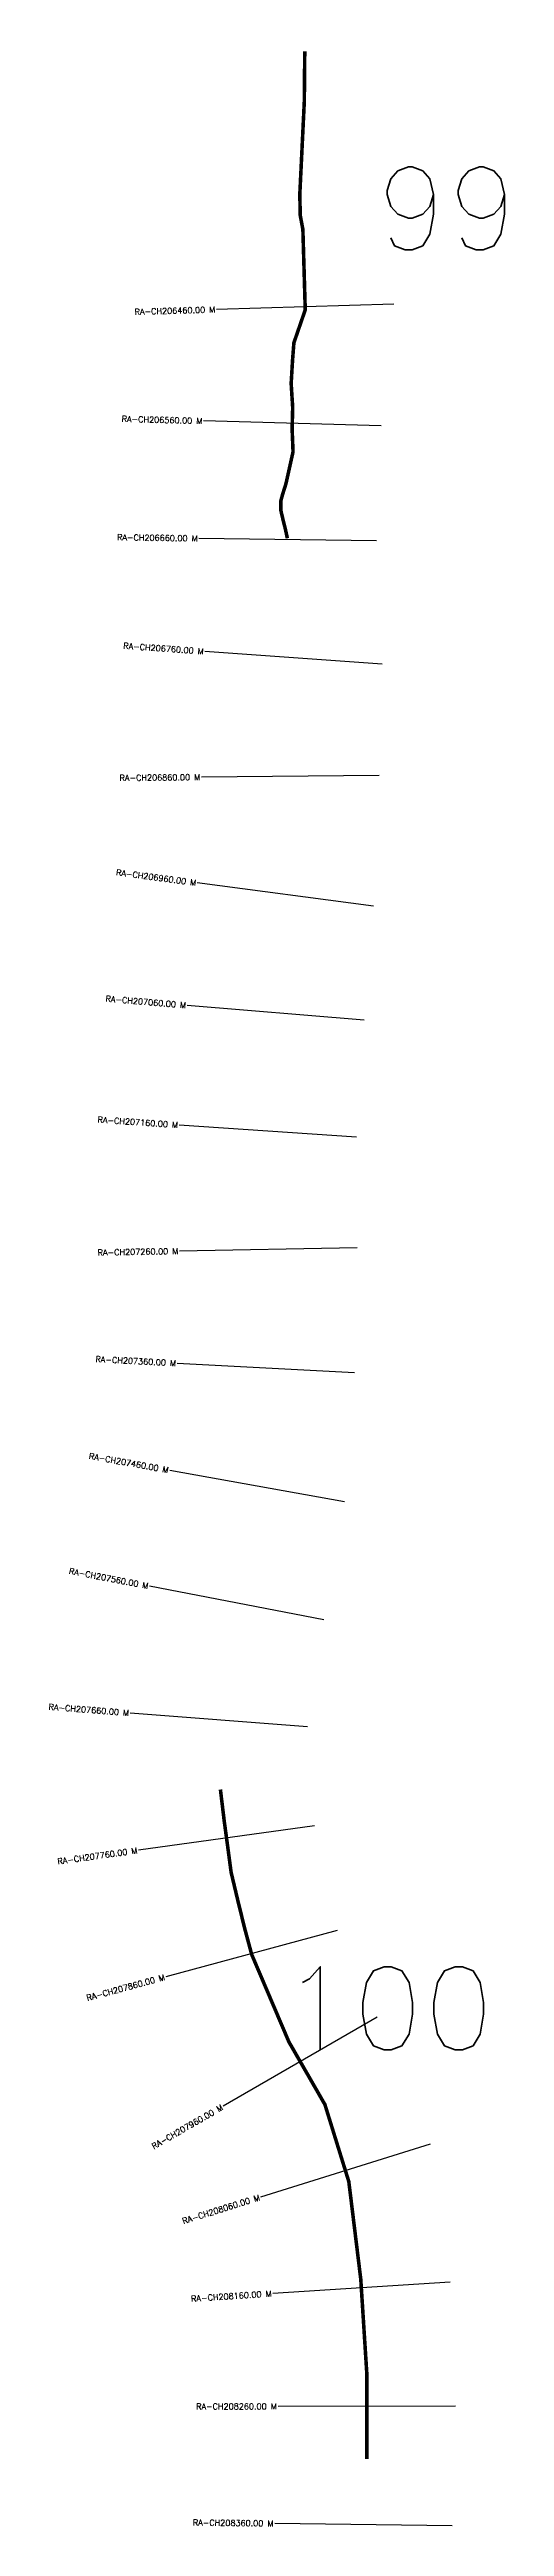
# Model space of a CAD drawing. Header units: metres. Extents: x 274520 to 282321, y 2070366 to 2078414.
# Drawn here: x 274630 to 275015, y 2076326 to 2078414 of the extents above; entities that cross this region are included whole.
import ezdxf
from ezdxf.enums import TextEntityAlignment as Align

# ---------------------------------------------------------------- set-up
doc = ezdxf.new("R2010")
doc.units = ezdxf.units.M
doc.header["$MEASUREMENT"] = 0
for name, color, linetype in [('CS', 134, 'Continuous'), ('CSMark', 6, 'Continuous'), ('NATURALLY PROTECTED', 3, 'Continuous')]:
    doc.layers.add(name, color=color, linetype=linetype)
doc.styles.get("Standard").update_dxf_attribs({"font": 'simplex.shx'})

msp = doc.modelspace()

# ---------------------------------------------------------------- linework, layer by layer
at = {"layer": 'CS'}
for p, q in [((274921.3, 2078199.5), (274771.4, 2078195.1)), ((274910.4, 2078097.1), (274760.5, 2078101.1)), ((274906.6, 2078000), (274756.6, 2078002.1)), ((274911.3, 2077896.1), (274761.7, 2077906.7)), ((274908.7, 2077802.2), (274758.7, 2077800.8)), ((274904, 2077691.9), (274755.2, 2077711.6)), ((274896.1, 2077595.8), (274746.7, 2077608.4)), ((274889.6, 2077497.3), (274740, 2077507.5)), ((274890.2, 2077403.9), (274740.2, 2077401.2)), ((274888.1, 2077298.6), (274738.3, 2077306.5)), ((274879.5, 2077189.7), (274731.9, 2077216.3)), ((274862.2, 2077090.4), (274714.9, 2077118.6)), ((274848.2, 2077000), (274698.6, 2077011.6)), ((274854.2, 2076916.7), (274705.6, 2076896)), ((274873.5, 2076828.2), (274728.6, 2076789.3)), ((274907.2, 2076755.2), (274777.2, 2076680.3)), ((274951.9, 2076648.2), (274808.7, 2076603.6)), ((274968.7, 2076531.8), (274819, 2076522.3)), ((274973.4, 2076427.3), (274823.4, 2076427.1)), ((274970.6, 2076326.3), (274820.6, 2076328.3))]:
    msp.add_line(p, q, dxfattribs=at)
at = {"layer": 'NATURALLY PROTECTED', "const_width": 3, "flags": 128}
for points in [[(274846, 2078412.8), (274845.6, 2078370.3), (274841.8, 2078292.1), (274842.2, 2078274.3), (274844.4, 2078262.6), (274846.4, 2078194.8), (274836.8, 2078167), (274835.7, 2078152.8), (274834.5, 2078132.7), (274835.8, 2078112.4), (274835.3, 2078094.5), (274836.1, 2078075.1), (274830.1, 2078048.2), (274827.2, 2078039), (274825.8, 2078033.8), (274825.8, 2078025.7), (274827.8, 2078017.1), (274829.3, 2078011.3), (274831.3, 2078002.2)], [(274774.8, 2076947.2), (274775.1, 2076944.2), (274775.1, 2076944.2), (274778, 2076920.3), (274781, 2076898.3), (274783.8, 2076877.3), (274790.2, 2076850.5), (274795.4, 2076829.5), (274801.2, 2076808), (274832.6, 2076734.4), (274863, 2076681.6), (274883.2, 2076616.6), (274893.3, 2076534.3), (274898.4, 2076454.8), (274898.5, 2076382.8)]]:
    msp.add_lwpolyline(points, dxfattribs=at)

# ---------------------------------------------------------------- texts
at = {"char_height": 70, "attachment_point": 1}
for s, insert in [('99', (274906.7, 2078315.4)), ('100', (274826.1, 2076797.7))]:
    msp.add_mtext_dynamic_manual_height_columns(s, width=95.172, gutter_width=1, heights=[0], dxfattribs=dict(at, insert=insert))
at = {"layer": 'CSMark'}
for s, rotation, p in [('RA-CH206460.00 M', 1.6743, (274770.4, 2078195.1)), ('RA-CH206560.00 M', 358.4881, (274759.5, 2078101.1)), ('RA-CH206660.00 M', 359.2017, (274755.6, 2078002.1)), ('RA-CH206760.00 M', 355.941, (274760.7, 2077906.8)), ('RA-CH206860.00 M', 0.5231, (274757.7, 2077800.8)), ('RA-CH206960.00 M', 352.4644, (274754.3, 2077711.7)), ('RA-CH207060.00 M', 355.2147, (274745.7, 2077608.4)), ('RA-CH207160.00 M', 356.1052, (274739, 2077507.5)), ('RA-CH207260.00 M', 1.0368, (274739.2, 2077401.2)), ('RA-CH207360.00 M', 356.9873, (274737.3, 2077306.6)), ('RA-CH207460.00 M', 349.7766, (274730.9, 2077216.5)), ('RA-CH207560.00 M', 349.17, (274713.9, 2077118.8)), ('RA-CH207660.00 M', 355.5339, (274697.6, 2077011.7)), ('RA-CH207760.00 M', 7.9294, (274704.6, 2076895.9)), ('RA-CH207860.00 M', 15.0478, (274727.6, 2076789)), ('RA-CH207960.00 M', 29.9231, (274776.3, 2076679.8)), ('RA-CH208060.00 M', 17.2943, (274807.8, 2076603.4)), ('RA-CH208160.00 M', 3.6439, (274818, 2076522.2)), ('RA-CH208260.00 M', 0.0629, (274822.4, 2076427.1)), ('RA-CH208360.00 M', 359.2241, (274819.6, 2076328.3))]:
    msp.add_text(s, height=5, rotation=rotation, dxfattribs=at).set_placement(p, align=Align.MIDDLE_RIGHT)

doc.saveas('drawing.dxf')
